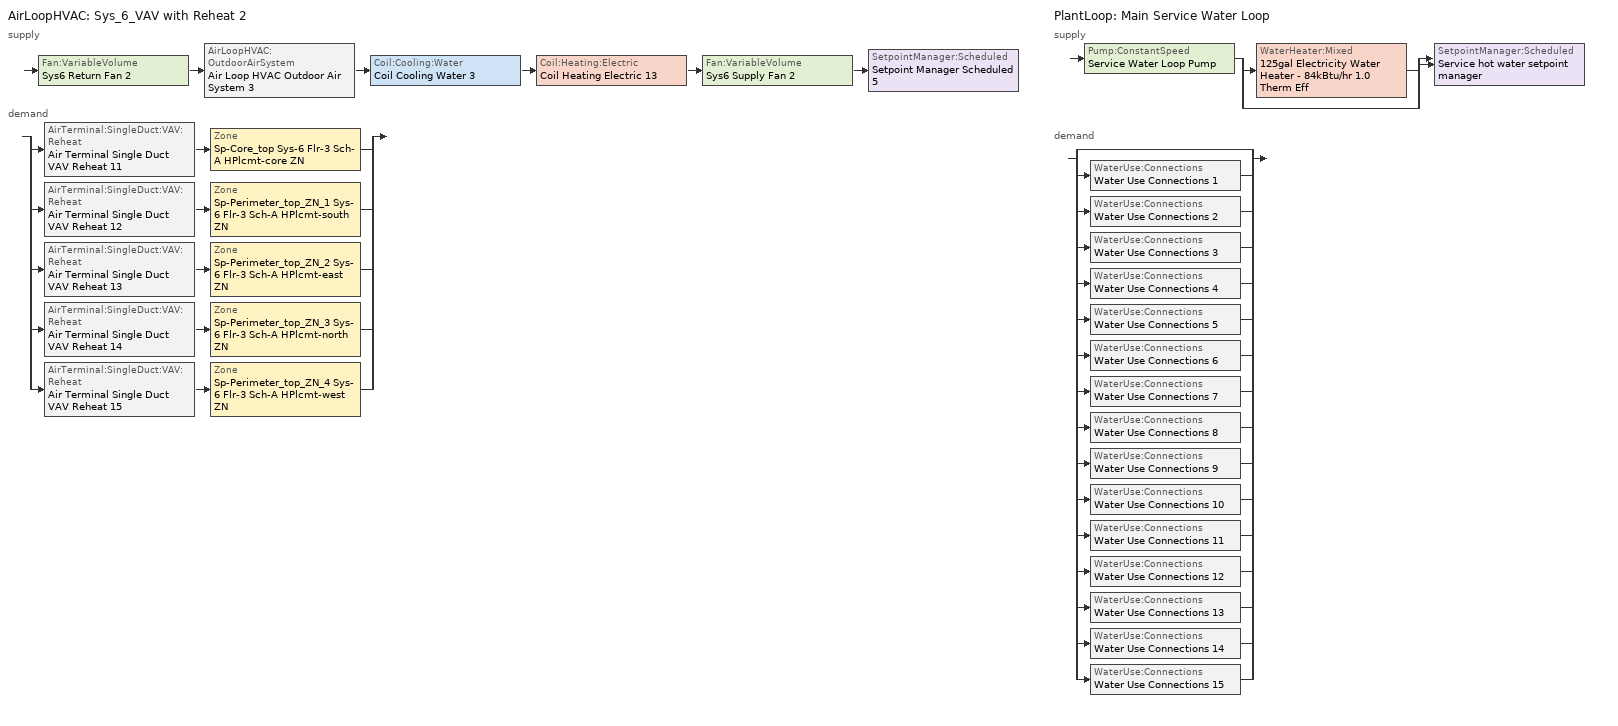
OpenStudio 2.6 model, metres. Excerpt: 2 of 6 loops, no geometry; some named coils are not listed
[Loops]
AirLoopHVAC 'Sys_6_VAV with Reheat 2'
 supply: Fan:VariableVolume 'Sys6 Return Fan 2' > AirLoopHVAC:OutdoorAirSystem 'Air Loop HVAC Outdoor Air System 3' > Coil:Cooling:Water 'Coil Cooling Water 3' > Coil:Heating:Electric 'Coil Heating Electric 13' > Fan:VariableVolume 'Sys6 Supply Fan 2' > SetpointManager:Scheduled 'Setpoint Manager Scheduled 5'
 demand: split
  | AirTerminal:SingleDuct:VAV:Reheat 'Air Terminal Single Duct VAV Reheat 11' > Zone 'Sp-Core_top Sys-6 Flr-3 Sch-A HPlcmt-core ZN'
  | AirTerminal:SingleDuct:VAV:Reheat 'Air Terminal Single Duct VAV Reheat 12' > Zone 'Sp-Perimeter_top_ZN_1 Sys-6 Flr-3 Sch-A HPlcmt-south ZN'
  | AirTerminal:SingleDuct:VAV:Reheat 'Air Terminal Single Duct VAV Reheat 13' > Zone 'Sp-Perimeter_top_ZN_2 Sys-6 Flr-3 Sch-A HPlcmt-east ZN'
  | AirTerminal:SingleDuct:VAV:Reheat 'Air Terminal Single Duct VAV Reheat 14' > Zone 'Sp-Perimeter_top_ZN_3 Sys-6 Flr-3 Sch-A HPlcmt-north ZN'
  | AirTerminal:SingleDuct:VAV:Reheat 'Air Terminal Single Duct VAV Reheat 15' > Zone 'Sp-Perimeter_top_ZN_4 Sys-6 Flr-3 Sch-A HPlcmt-west ZN'
PlantLoop 'Main Service Water Loop'
 supply: Pump:ConstantSpeed 'Service Water Loop Pump' > split
  | WaterHeater:Mixed '125gal Electricity Water Heater - 84kBtu/hr 1.0 Therm Eff'
  | bypass
  join > SetpointManager:Scheduled 'Service hot water setpoint manager'
 demand: split
  | bypass
  | WaterUse:Connections 'Water Use Connections 1'
  | WaterUse:Connections 'Water Use Connections 2'
  | WaterUse:Connections 'Water Use Connections 3'
  | WaterUse:Connections 'Water Use Connections 4'
  | WaterUse:Connections 'Water Use Connections 5'
  | WaterUse:Connections 'Water Use Connections 6'
  | WaterUse:Connections 'Water Use Connections 7'
  | WaterUse:Connections 'Water Use Connections 8'
  | WaterUse:Connections 'Water Use Connections 9'
  | WaterUse:Connections 'Water Use Connections 10'
  | WaterUse:Connections 'Water Use Connections 11'
  | WaterUse:Connections 'Water Use Connections 12'
  | WaterUse:Connections 'Water Use Connections 13'
  | WaterUse:Connections 'Water Use Connections 14'
  | WaterUse:Connections 'Water Use Connections 15'
[Sizing:Zone] Zone Cooling Design Supply Air Temperature Input Method=SupplyAirTemperature; Zone Cooling Design Supply Air Temperature {C}=13; Zone Cooling Design Supply Air Temperature Difference {deltaC}=11.11; Zone Heating Design Supply Air Temperature Input Method=SupplyAirTemperature; Zone Heating Design Supply Air Temperature {C}=43; Zone Heating Design Supply Air Temperature Difference {deltaC}=11.11; Zone Cooling Design Supply Air Humidity Ratio {kg-H2O/kg-air}=0.0085; Zone Heating Design Supply Air Humidity Ratio {kg-H2O/kg-air}=0.008; Zone Heating Sizing Factor=1.3; Zone Cooling Sizing Factor=1.1; Cooling Design Air Flow Method=DesignDay; Heating Design Air Flow Method=DesignDay; Account for Dedicated Outdoor Air System=No; Dedicated Outdoor Air System Control Strategy=NeutralSupplyAir; Dedicated Outdoor Air Low Setpoint Temperature for Design {C}=autosize; Dedicated Outdoor Air High Setpoint Temperature for Design {C}=autosize
Sp-Perimeter_top_ZN_3 Sys-6 Flr-3 Sch-A HPlcmt-north ZN; Sp-Perimeter_top_ZN_2 Sys-6 Flr-3 Sch-A HPlcmt-east ZN; Sp-Perimeter_top_ZN_4 Sys-6 Flr-3 Sch-A HPlcmt-west ZN; Sp-Perimeter_top_ZN_1 Sys-6 Flr-3 Sch-A HPlcmt-south ZN; Sp-Core_top Sys-6 Flr-3 Sch-A HPlcmt-core ZN
[Zone equipment]
Sp-Perimeter_top_ZN_3 Sys-6 Flr-3 Sch-A HPlcmt-north ZN: Air Terminal Single Duct VAV Reheat 14, Zone HVAC Baseboard Convective Electric 14
Sp-Perimeter_top_ZN_2 Sys-6 Flr-3 Sch-A HPlcmt-east ZN: Air Terminal Single Duct VAV Reheat 13, Zone HVAC Baseboard Convective Electric 13
Sp-Perimeter_top_ZN_4 Sys-6 Flr-3 Sch-A HPlcmt-west ZN: Air Terminal Single Duct VAV Reheat 15, Zone HVAC Baseboard Convective Electric 15
Sp-Perimeter_top_ZN_1 Sys-6 Flr-3 Sch-A HPlcmt-south ZN: Air Terminal Single Duct VAV Reheat 12, Zone HVAC Baseboard Convective Electric 12
Sp-Core_top Sys-6 Flr-3 Sch-A HPlcmt-core ZN: Air Terminal Single Duct VAV Reheat 11, Zone HVAC Baseboard Convective Electric 11
[PlantLoop]
Main Service Water Loop: Glycol Concentration=0; Maximum Loop Temperature {C}=60; Minimum Loop Temperature {C}=10; Plant Loop Volume {m3}=Autocalculate; Load Distribution Scheme=Optimal
[Sizing:Plant]
Main Service Water Loop: Loop Type=Heating; Design Loop Exit Temperature {C}=60; Loop Design Temperature Difference {deltaC}=5; Sizing Option=NonCoincident; Zone Timesteps in Averaging Window=1; Coincident Sizing Factor Mode=None
[Pump:ConstantSpeed]
Service Water Loop Pump: Rated Flow Rate {m3/s}=autosize; Rated Pump Head {Pa}=83939.5; Rated Power Consumption {W}=autosize; Motor Efficiency=0.7; Fraction of Motor Inefficiencies to Fluid Stream=0; Pump Control Type=Intermittent; Design Power Sizing Method=PowerPerFlowPerPressure; Design Electric Power per Unit Flow Rate {W/(m3/s)}=348701.1; Design Shaft Power per Unit Flow Rate per Unit Head {W-s/m3-Pa}=1.28205
[SetpointManager:Scheduled] Control Variable=Temperature
Name | Schedule
Setpoint Manager Scheduled 5 | Supply Air Temp 2
Service hot water setpoint manager | Service Water Loop Temp - 140F
[AirLoopHVAC]
Sys_6_VAV with Reheat 2: Availability Schedule=Sys_6_VAV with Reheat 2 Occ Sch; Design Supply Air Flow Rate {m3/s}=AutoSize
[Sizing:System]
Sys_6_VAV with Reheat 2: Type of Load to Size On=Sensible; Design Outdoor Air Flow Rate {m3/s}=Autosize; Minimum System Air Flow Ratio=0.3; Preheat Design Temperature {C}=7; Preheat Design Humidity Ratio {kg-H2O/kg-Air}=0.008; Precool Design Temperature {C}=12.8; Precool Design Humidity Ratio {kg-H2O/kg-Air}=0.008; Central Cooling Design Supply Air Temperature {C}=13; Central Heating Design Supply Air Temperature {C}=13.1; Sizing Option=NonCoincident; 100% Outdoor Air in Cooling=No; 100% Outdoor Air in Heating=No; Central Cooling Design Supply Air Humidity Ratio {kg-H2O/kg-Air}=0.0085; Central Heating Design Supply Air Humidity Ratio {kg-H2O/kg-Air}=0.008; Cooling Design Air Flow Method=DesignDay; Cooling Design Air Flow Rate {m3/s}=0; Heating Design Air Flow Method=DesignDay; Heating Design Air Flow Rate {m3/s}=0; System Outdoor Air Method=ZoneSum; Zone Maximum Outdoor Air Fraction=1; Cooling Supply Air Flow Rate Per Floor Area {m3/s-m2}=0.00996765; Cooling Fraction of Autosized Cooling Supply Air Flow Rate=1; Cooling Supply Air Flow Rate Per Unit Cooling Capacity {m3/s-W}=3.94755e-05; Heating Supply Air Flow Rate Per Floor Area {m3/s-m2}=0.00996765; Heating Fraction of Autosized Heating Supply Air Flow Rate=1; Heating Fraction of Autosized Cooling Supply Air Flow Rate=1; Heating Supply Air Flow Rate Per Unit Heating Capacity {m3/s-W}=3.15882e-05; Cooling Design Capacity Method=CoolingDesignCapacity; Cooling Design Capacity {W}=autosize; Cooling Design Capacity Per Floor Area {W/m2}=234.7; Fraction of Autosized Cooling Design Capacity=1; Heating Design Capacity Method=HeatingDesignCapacity; Heating Design Capacity {W}=autosize; Heating Design Capacity Per Floor Area {W/m2}=157; Fraction of Autosized Heating Design Capacity=1; Central Cooling Capacity Control Method=OnOff
[Fan:VariableVolume] Availability Schedule=Always On Discrete; Maximum Flow Rate {m3/s}=Autosize; Fan Power Minimum Flow Rate Input Method=Fraction; Fan Power Minimum Flow Fraction=0.68; Fan Power Minimum Air Flow Rate {m3/s}=0; Motor In Airstream Fraction=1; Fan Power Coefficient 1=-2.4176; Fan Power Coefficient 2=9.5874; Fan Power Coefficient 3=-11.559; Fan Power Coefficient 4=5.4009; Fan Power Coefficient 5=0
Name | Fan Efficiency | Pressure Rise {Pa} | Motor Efficiency
Sys6 Supply Fan 2 | 0.549965 | 1000 | 0.8461
Sys6 Return Fan 2 | 0.299975 | 250 | 0.4615
[Coil:Heating:Electric] Availability Schedule=Always On Discrete
Coil Heating Electric 13; Coil Heating Electric 14; Coil Heating Electric 15; Coil Heating Electric 16; Coil Heating Electric 17; Coil Heating Electric 18
[Controller:OutdoorAir]
Controller Outdoor Air 3: Minimum Outdoor Air Flow Rate {m3/s}=autosize; Maximum Outdoor Air Flow Rate {m3/s}=Autosize; Economizer Control Type=DifferentialEnthalpy; Economizer Control Action Type=ModulateFlow; Lockout Type=NoLockout; Minimum Limit Type=FixedMinimum; Minimum Outdoor Air Schedule=Sys_6_VAV with Reheat 2 Occ Sch; Controller Mechanical Ventilation=Controller Mechanical Ventilation 3; High Humidity Control=No; Heat Recovery Bypass Control Type=BypassWhenOAFlowGreaterThanMinimum
[Controller:MechanicalVentilation]
Controller Mechanical Ventilation 3: Availability Schedule=Always On Discrete; System Outdoor Air Method=ZoneSum
[AirLoopHVAC:OutdoorAirSystem]
Air Loop HVAC Outdoor Air System 3: Controller=Controller Outdoor Air 3
[AirTerminal:SingleDuct:VAV:Reheat] Availability Schedule=Always On Discrete; Maximum Air Flow Rate {m3/s}=AutoSize; Zone Minimum Air Flow Input Method=Constant; Constant Minimum Air Flow Fraction=0.3; Maximum Hot Water or Steam Flow Rate {m3/s}=AutoSize; Minimum Hot Water or Steam Flow Rate {m3/s}=0; Convergence Tolerance=0.001; Damper Heating Action=Normal; Maximum Flow per Zone Floor Area During Reheat {m3/s-m2}=AutoSize; Maximum Flow Fraction During Reheat=0.5; Maximum Reheat Air Temperature {C}=43; Control For Outdoor Air=No
Name | Fixed Minimum Air Flow Rate {m3/s} | Reheat Coil
Air Terminal Single Duct VAV Reheat 11 | 1.96707 | Coil Heating Electric 14
Air Terminal Single Duct VAV Reheat 12 | 0.414676 | Coil Heating Electric 15
Air Terminal Single Duct VAV Reheat 13 | 0.262524 | Coil Heating Electric 16
Air Terminal Single Duct VAV Reheat 14 | 0.414676 | Coil Heating Electric 17
Air Terminal Single Duct VAV Reheat 15 | 0.262507 | Coil Heating Electric 18
[ZoneHVAC:Baseboard:Convective:Electric] Availability Schedule=Always On Discrete; Nominal Capacity {W}=autosize; Efficiency=1
Zone HVAC Baseboard Convective Electric 11; Zone HVAC Baseboard Convective Electric 12; Zone HVAC Baseboard Convective Electric 13; Zone HVAC Baseboard Convective Electric 14; Zone HVAC Baseboard Convective Electric 15
[WaterHeater:Mixed]
125gal Electricity Water Heater - 84kBtu/hr 1.0 Therm Eff: Tank Volume {m3}=0.471545; Setpoint Temperature Schedule=Service Water Loop Temp - 140F; Deadband Temperature Difference {deltaC}=2; Maximum Temperature Limit {C}=82.2222; Heater Control Type=Cycle; Heater Maximum Capacity {W}=24638.2; Heater Fuel Type=Electricity; Heater Thermal Efficiency=1; Off Cycle Parasitic Fuel Consumption Rate {W}=58.6905; Off Cycle Parasitic Fuel Type=Electricity; Off Cycle Parasitic Heat Fraction to Tank=0.8; On Cycle Parasitic Fuel Consumption Rate {W}=58.6905; On Cycle Parasitic Fuel Type=Electricity; On Cycle Parasitic Heat Fraction to Tank=0; Ambient Temperature Indicator=Schedule; Ambient Temperature Schedule=Water Heater Ambient Temp Schedule - 70F; Off Cycle Loss Coefficient to Ambient Temperature {W/K}=3.0946; On Cycle Loss Coefficient to Ambient Temperature {W/K}=3.0946; Use Side Effectiveness=1; Source Side Effectiveness=1; Use Side Design Flow Rate {m3/s}=autosize; Source Side Design Flow Rate {m3/s}=autosize; Indirect Water Heating Recovery Time {hr}=1.5; Source Side Flow Control Mode=IndirectHeatPrimarySetpoint
[WaterUse:Connections]
Name | Water Use Equipment Name 1
Water Use Connections 1 | Core_bottom Service Water Use 0.37gal/min
Water Use Connections 2 | Core_mid Service Water Use 0.37gal/min
Water Use Connections 3 | Core_top Service Water Use 0.37gal/min
Water Use Connections 4 | Perimeter_bot_zn_1 Service Water Use 0.08gal/min
Water Use Connections 5 | Perimeter_bot_zn_2 Service Water Use 0.05gal/min
Water Use Connections 6 | Perimeter_bot_zn_3 Service Water Use 0.08gal/min
Water Use Connections 7 | Perimeter_bot_zn_4 Service Water Use 0.05gal/min
Water Use Connections 8 | Perimeter_mid_zn_1 Service Water Use 0.08gal/min
Water Use Connections 9 | Perimeter_mid_zn_2 Service Water Use 0.05gal/min
Water Use Connections 10 | Perimeter_mid_zn_3 Service Water Use 0.08gal/min
Water Use Connections 11 | Perimeter_mid_zn_4 Service Water Use 0.05gal/min
Water Use Connections 12 | Perimeter_top_zn_1 Service Water Use 0.08gal/min
Water Use Connections 13 | Perimeter_top_zn_2 Service Water Use 0.05gal/min
Water Use Connections 14 | Perimeter_top_zn_3 Service Water Use 0.08gal/min
Water Use Connections 15 | Perimeter_top_zn_4 Service Water Use 0.05gal/min
[WaterUse:Equipment:Definition]
Name | Peak Flow Rate {m3/s} | Target Temperature Schedule | Sensible Fraction Schedule | Latent Fraction Schedule
Core_bottom Service Water Use Def 0.37gal/min | 2.35071e-05 | Schedule Ruleset 5 | Schedule Ruleset 3 | Schedule Ruleset 4
Core_mid Service Water Use Def 0.37gal/min | 2.35071e-05 | Schedule Ruleset 8 | Schedule Ruleset 6 | Schedule Ruleset 7
Core_top Service Water Use Def 0.37gal/min | 2.35071e-05 | Schedule Ruleset 11 | Schedule Ruleset 9 | Schedule Ruleset 10
Perimeter_bot_zn_1 Service Water Use Def 0.08gal/min | 4.9555e-06 | Schedule Ruleset 14 | Schedule Ruleset 12 | Schedule Ruleset 13
Perimeter_bot_zn_2 Service Water Use Def 0.05gal/min | 3.13724e-06 | Schedule Ruleset 17 | Schedule Ruleset 15 | Schedule Ruleset 16
Perimeter_bot_zn_3 Service Water Use Def 0.08gal/min | 4.9555e-06 | Schedule Ruleset 20 | Schedule Ruleset 18 | Schedule Ruleset 19
Perimeter_bot_zn_4 Service Water Use Def 0.05gal/min | 3.13703e-06 | Schedule Ruleset 23 | Schedule Ruleset 21 | Schedule Ruleset 22
Perimeter_mid_zn_1 Service Water Use Def 0.08gal/min | 4.9555e-06 | Schedule Ruleset 26 | Schedule Ruleset 24 | Schedule Ruleset 25
Perimeter_mid_zn_2 Service Water Use Def 0.05gal/min | 3.13724e-06 | Schedule Ruleset 29 | Schedule Ruleset 27 | Schedule Ruleset 28
Perimeter_mid_zn_3 Service Water Use Def 0.08gal/min | 4.9555e-06 | Schedule Ruleset 32 | Schedule Ruleset 30 | Schedule Ruleset 31
Perimeter_mid_zn_4 Service Water Use Def 0.05gal/min | 3.13703e-06 | Schedule Ruleset 35 | Schedule Ruleset 33 | Schedule Ruleset 34
Perimeter_top_zn_1 Service Water Use Def 0.08gal/min | 4.9555e-06 | Schedule Ruleset 38 | Schedule Ruleset 36 | Schedule Ruleset 37
Perimeter_top_zn_2 Service Water Use Def 0.05gal/min | 3.13724e-06 | Schedule Ruleset 41 | Schedule Ruleset 39 | Schedule Ruleset 40
Perimeter_top_zn_3 Service Water Use Def 0.08gal/min | 4.9555e-06 | Schedule Ruleset 44 | Schedule Ruleset 42 | Schedule Ruleset 43
Perimeter_top_zn_4 Service Water Use Def 0.05gal/min | 3.13703e-06 | Schedule Ruleset 47 | Schedule Ruleset 45 | Schedule Ruleset 46
[WaterUse:Equipment] Flow Rate Fraction Schedule=NECB-A-Service Water Heating
Name | Water Use Equipment Definition | Space
Core_bottom Service Water Use 0.37gal/min | Core_bottom Service Water Use Def 0.37gal/min | Core_bottom
Core_mid Service Water Use 0.37gal/min | Core_mid Service Water Use Def 0.37gal/min | Core_mid
Core_top Service Water Use 0.37gal/min | Core_top Service Water Use Def 0.37gal/min | Core_top
Perimeter_bot_zn_1 Service Water Use 0.08gal/min | Perimeter_bot_zn_1 Service Water Use Def 0.08gal/min | Perimeter_bot_ZN_1
Perimeter_bot_zn_2 Service Water Use 0.05gal/min | Perimeter_bot_zn_2 Service Water Use Def 0.05gal/min | Perimeter_bot_ZN_2
Perimeter_bot_zn_3 Service Water Use 0.08gal/min | Perimeter_bot_zn_3 Service Water Use Def 0.08gal/min | Perimeter_bot_ZN_3
Perimeter_bot_zn_4 Service Water Use 0.05gal/min | Perimeter_bot_zn_4 Service Water Use Def 0.05gal/min | Perimeter_bot_ZN_4
Perimeter_mid_zn_1 Service Water Use 0.08gal/min | Perimeter_mid_zn_1 Service Water Use Def 0.08gal/min | Perimeter_mid_ZN_1
Perimeter_mid_zn_2 Service Water Use 0.05gal/min | Perimeter_mid_zn_2 Service Water Use Def 0.05gal/min | Perimeter_mid_ZN_2
Perimeter_mid_zn_3 Service Water Use 0.08gal/min | Perimeter_mid_zn_3 Service Water Use Def 0.08gal/min | Perimeter_mid_ZN_3
Perimeter_mid_zn_4 Service Water Use 0.05gal/min | Perimeter_mid_zn_4 Service Water Use Def 0.05gal/min | Perimeter_mid_ZN_4
Perimeter_top_zn_1 Service Water Use 0.08gal/min | Perimeter_top_zn_1 Service Water Use Def 0.08gal/min | Perimeter_top_ZN_1
Perimeter_top_zn_2 Service Water Use 0.05gal/min | Perimeter_top_zn_2 Service Water Use Def 0.05gal/min | Perimeter_top_ZN_2
Perimeter_top_zn_3 Service Water Use 0.08gal/min | Perimeter_top_zn_3 Service Water Use Def 0.08gal/min | Perimeter_top_ZN_3
Perimeter_top_zn_4 Service Water Use 0.05gal/min | Perimeter_top_zn_4 Service Water Use Def 0.05gal/min | Perimeter_top_ZN_4
[HeatExchanger:AirToAir:SensibleAndLatent] Availability Schedule=Always On Discrete; Nominal Supply Air Flow Rate {m3/s}=autosize; Sensible Effectiveness at 100% Heating Air Flow=0.5; Latent Effectiveness at 100% Heating Air Flow=0.5; Sensible Effectiveness at 75% Heating Air Flow=0.5; Latent Effectiveness at 75% Heating Air Flow=0.5; Sensible Effectiveness at 100% Cooling Air Flow=0.5; Latent Effectiveness at 100% Cooling Air Flow=0.5; Sensible Effectiveness at 75% Cooling Air Flow=0.5; Latent Effectiveness at 75% Cooling Air Flow=0.5; Nominal Electric Power {W}=552.415; Supply Air Outlet Temperature Control=Yes; Heat Exchanger Type=Rotary; Frost Control Type=ExhaustOnly; Threshold Temperature {C}=-23.3; Initial Defrost Time Fraction=0.167; Rate of Defrost Time Fraction Increase {1/K}=1.44; Economizer Lockout=Yes
Sys_6_VAV with Reheat ERV; Sys_6_VAV with Reheat 1 ERV; Sys_6_VAV with Reheat 2 ERV
[Schedule:Ruleset]
Supply Air Temp 2: Default Day Schedule=Supply Air Temp Default 2
Service Water Loop Temp - 140F: Default Day Schedule=Service Water Loop Temp - 140F Default
Water Heater Ambient Temp Schedule - 70F: Default Day Schedule=Water Heater Ambient Temp Schedule - 70F Default
Schedule Ruleset 3: Default Day Schedule=Schedule Day 7
Schedule Ruleset 4: Default Day Schedule=Schedule Day 8
Schedule Ruleset 5: Default Day Schedule=Schedule Day 9
NECB-A-Service Water Heating: Default Day Schedule=NECB-A-Service Water Heating Default
Schedule Ruleset 6: Default Day Schedule=Schedule Day 10
Schedule Ruleset 7: Default Day Schedule=Schedule Day 11
Schedule Ruleset 8: Default Day Schedule=Schedule Day 12
Schedule Ruleset 9: Default Day Schedule=Schedule Day 13
Schedule Ruleset 10: Default Day Schedule=Schedule Day 14
Schedule Ruleset 11: Default Day Schedule=Schedule Day 15
Schedule Ruleset 12: Default Day Schedule=Schedule Day 16
Schedule Ruleset 13: Default Day Schedule=Schedule Day 17
Schedule Ruleset 14: Default Day Schedule=Schedule Day 18
Schedule Ruleset 15: Default Day Schedule=Schedule Day 19
Schedule Ruleset 16: Default Day Schedule=Schedule Day 20
Schedule Ruleset 17: Default Day Schedule=Schedule Day 21
Schedule Ruleset 18: Default Day Schedule=Schedule Day 22
Schedule Ruleset 19: Default Day Schedule=Schedule Day 23
Schedule Ruleset 20: Default Day Schedule=Schedule Day 24
Schedule Ruleset 21: Default Day Schedule=Schedule Day 25
Schedule Ruleset 22: Default Day Schedule=Schedule Day 26
Schedule Ruleset 23: Default Day Schedule=Schedule Day 27
Schedule Ruleset 24: Default Day Schedule=Schedule Day 28
Schedule Ruleset 25: Default Day Schedule=Schedule Day 29
Schedule Ruleset 26: Default Day Schedule=Schedule Day 30
Schedule Ruleset 27: Default Day Schedule=Schedule Day 31
Schedule Ruleset 28: Default Day Schedule=Schedule Day 32
Schedule Ruleset 29: Default Day Schedule=Schedule Day 33
Schedule Ruleset 30: Default Day Schedule=Schedule Day 34
Schedule Ruleset 31: Default Day Schedule=Schedule Day 35
Schedule Ruleset 32: Default Day Schedule=Schedule Day 36
Schedule Ruleset 33: Default Day Schedule=Schedule Day 37
Schedule Ruleset 34: Default Day Schedule=Schedule Day 38
Schedule Ruleset 35: Default Day Schedule=Schedule Day 39
Schedule Ruleset 36: Default Day Schedule=Schedule Day 40
Schedule Ruleset 37: Default Day Schedule=Schedule Day 41
Schedule Ruleset 38: Default Day Schedule=Schedule Day 42
Schedule Ruleset 39: Default Day Schedule=Schedule Day 43
Schedule Ruleset 40: Default Day Schedule=Schedule Day 44
Schedule Ruleset 41: Default Day Schedule=Schedule Day 45
Schedule Ruleset 42: Default Day Schedule=Schedule Day 46
Schedule Ruleset 43: Default Day Schedule=Schedule Day 47
Schedule Ruleset 44: Default Day Schedule=Schedule Day 48
Schedule Ruleset 45: Default Day Schedule=Schedule Day 49
Schedule Ruleset 46: Default Day Schedule=Schedule Day 50
Schedule Ruleset 47: Default Day Schedule=Schedule Day 51
Sys_6_VAV with Reheat 2 Occ Sch: Default Day Schedule=Sys_6_VAV with Reheat 2 Occ Sch Default; Summer Design Day Schedule=Sys_6_VAV with Reheat 2 Occ Sch Summer Design Day; Winter Design Day Schedule=Sys_6_VAV with Reheat 2 Occ Sch Winter Design Day
[Schedule:Day]
Supply Air Temp Default 2: 24, 0, 13
Service Water Loop Temp - 140F Default; Schedule Day 9; Schedule Day 12; Schedule Day 15; Schedule Day 18; Schedule Day 21; Schedule Day 24; Schedule Day 27; Schedule Day 30; Schedule Day 33; Schedule Day 36; Schedule Day 39; Schedule Day 42; Schedule Day 45; Schedule Day 48; Schedule Day 51: 24, 0, 60
Water Heater Ambient Temp Schedule - 70F Default: 24, 0, 21.1111
Schedule Day 7; Schedule Day 10; Schedule Day 13; Schedule Day 16; Schedule Day 19; Schedule Day 22; Schedule Day 25; Schedule Day 28; Schedule Day 31; Schedule Day 34; Schedule Day 37; Schedule Day 40; Schedule Day 43; Schedule Day 46; Schedule Day 49: 24, 0, 0.2
Schedule Day 8; NECB-A-Service Water Heating Sat Day; NECB-A-Service Water Heating Sun|Hol Day; Schedule Day 11; Schedule Day 14; Schedule Day 17; Schedule Day 20; Schedule Day 23; Schedule Day 26; Schedule Day 29; Schedule Day 32; Schedule Day 35; Schedule Day 38; Schedule Day 41; Schedule Day 44; Schedule Day 47; Schedule Day 50: 24, 0, 0.05
NECB-A-Service Water Heating Default; NECB-A-Service Water Heating Default|Wkdy Day: 7, 0, 0.05, 8, 0, 0.1, 10, 0, 0.5, 16, 0, 0.9, 17, 0, 0.7, 18, 0, 0.5, 19, 0, 0.3, 22, 0, 0.2, 24, 0, 0.05
Sys_6_VAV with Reheat 2 Occ Sch Default; Sys_6_VAV with Reheat 2 Occ Sch Winter Design Day; Sys_6_VAV with Reheat 2 Occ Sch Summer Design Day: 24, 0, 1
Sys_6_VAV with Reheat 2 Occ Sch Monday; Sys_6_VAV with Reheat 2 Occ Sch Tuesday; Sys_6_VAV with Reheat 2 Occ Sch Wednesday; Sys_6_VAV with Reheat 2 Occ Sch Thursday; Sys_6_VAV with Reheat 2 Occ Sch Friday: 8, 0, 0, 19, 0, 1, 24, 0, 0
Sys_6_VAV with Reheat 2 Occ Sch Saturday; Sys_6_VAV with Reheat 2 Occ Sch Sunday: 24, 0, 0
[Schedule:Rule] Date Specification Type=DateRange; Start Month=1; Start Day=1; End Month=12
Name | Schedule Ruleset | Rule Order | Day Schedule | Apply Monday | Apply Tuesday | Apply Wednesday | Apply Thursday | Apply Friday | End Day | Apply Saturday | Apply Sunday
Schedule Rule 17 | NECB-A-Service Water Heating | 2 | NECB-A-Service Water Heating Default|Wkdy Day | Yes | Yes | Yes | Yes | Yes | 31
Schedule Rule 18 | NECB-A-Service Water Heating | 1 | NECB-A-Service Water Heating Sat Day |  |  |  |  |  | 31 | Yes
Schedule Rule 19 | NECB-A-Service Water Heating | 0 | NECB-A-Service Water Heating Sun|Hol Day |  |  |  |  |  | 31 |  | Yes
Sys_6_VAV with Reheat 2 Occ Sch Monday Rule | Sys_6_VAV with Reheat 2 Occ Sch | 6 | Sys_6_VAV with Reheat 2 Occ Sch Monday | Yes |  |  |  |  | 25
Sys_6_VAV with Reheat 2 Occ Sch Tuesday Rule | Sys_6_VAV with Reheat 2 Occ Sch | 5 | Sys_6_VAV with Reheat 2 Occ Sch Tuesday |  | Yes |  |  |  | 26
Sys_6_VAV with Reheat 2 Occ Sch Wednesday Rule | Sys_6_VAV with Reheat 2 Occ Sch | 4 | Sys_6_VAV with Reheat 2 Occ Sch Wednesday |  |  | Yes |  |  | 27
Sys_6_VAV with Reheat 2 Occ Sch Thursday Rule | Sys_6_VAV with Reheat 2 Occ Sch | 3 | Sys_6_VAV with Reheat 2 Occ Sch Thursday |  |  |  | Yes |  | 28
Sys_6_VAV with Reheat 2 Occ Sch Friday Rule | Sys_6_VAV with Reheat 2 Occ Sch | 2 | Sys_6_VAV with Reheat 2 Occ Sch Friday |  |  |  |  | Yes | 29
Sys_6_VAV with Reheat 2 Occ Sch Saturday Rule | Sys_6_VAV with Reheat 2 Occ Sch | 1 | Sys_6_VAV with Reheat 2 Occ Sch Saturday |  |  |  |  |  | 30 | Yes
Sys_6_VAV with Reheat 2 Occ Sch Sunday Rule | Sys_6_VAV with Reheat 2 Occ Sch | 0 | Sys_6_VAV with Reheat 2 Occ Sch Sunday |  |  |  |  |  | 31 |  | Yes
[Schedule:Constant]
Always On Discrete: Value=1
